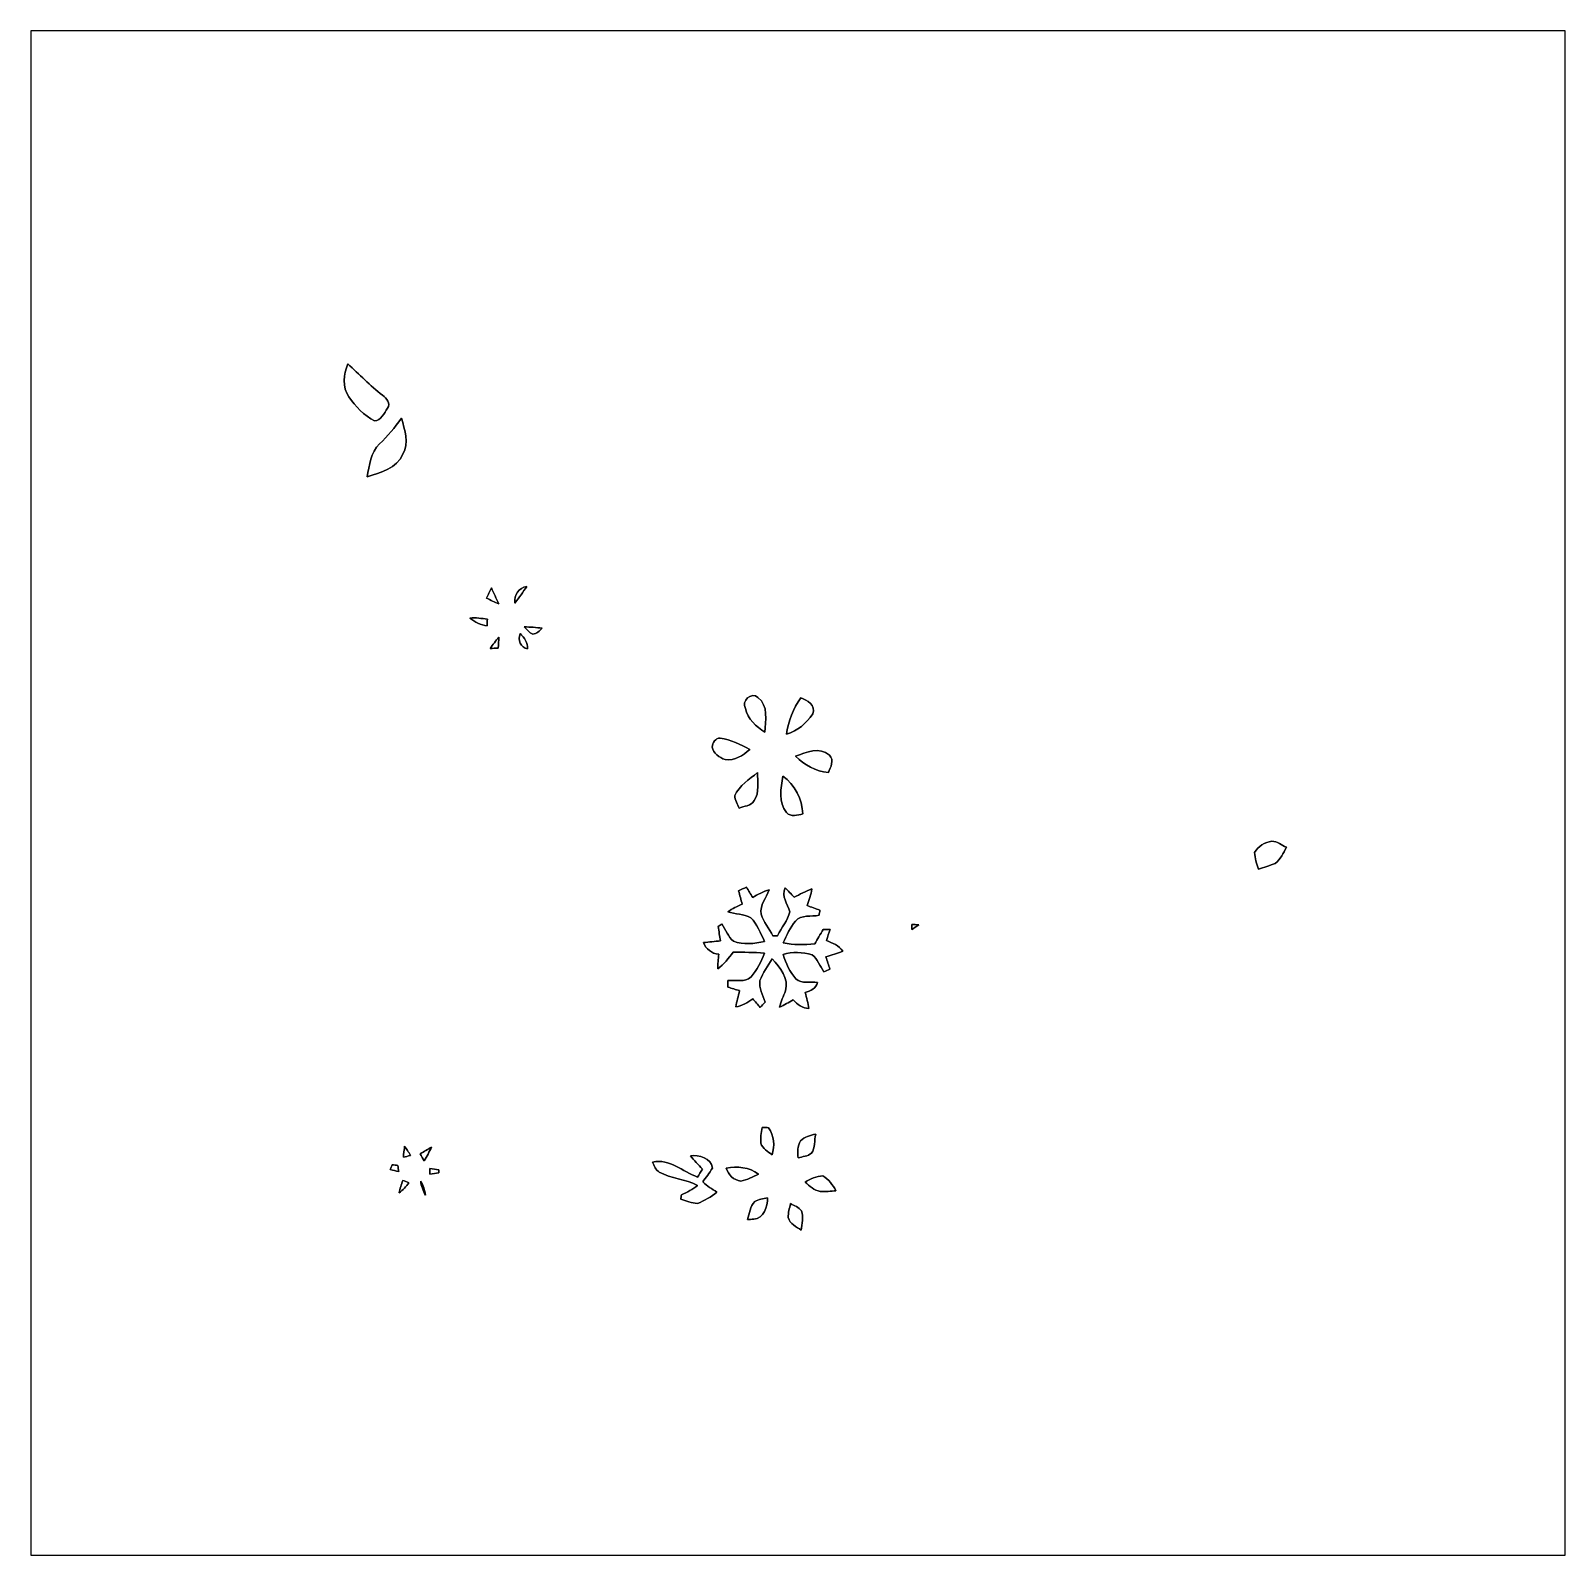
# Model space of a CAD drawing. Header units: centimetres. Extents: x -16.8 to 16.8, y -16.7 to 16.7.
import ezdxf

# ---------------------------------------------------------------- set-up
doc = ezdxf.new("R2010")
doc.units = ezdxf.units.CM
doc.header["$MEASUREMENT"] = 0
doc.layers.add('Layer 1', color=7, linetype='Continuous')

msp = doc.modelspace()

# ---------------------------------------------------------------- linework, layer by layer
at = {"layer": 'Layer 1', "color": 7}
for points, knots in [([(-16.77458, 16.66875), (-16.77458, 16.66875), (16.77458, 16.66875), (16.77458, 16.66875), (16.77458, 16.66875), (16.77458, 16.66875), (16.77458, -16.66875), (16.77458, -16.66875), (16.77458, -16.66875), (16.77458, -16.66875), (-16.77458, -16.66875), (-16.77458, -16.66875), (-16.77458, -16.66875), (-16.77458, -16.66875), (-16.77458, 16.66875), (-16.77458, 16.66875), (-16.77458, 16.66875), (-16.77458, 16.66875), (-16.77458, 16.66875), (-16.77458, 16.66875)], [0, 0, 0, 0, 0.16666667, 0.16666667, 0.16666667, 0.16666667, 0.33333333, 0.33333333, 0.33333333, 0.33333333, 0.5, 0.5, 0.5, 0.5, 0.66666667, 0.66666667, 0.66666667, 0.66666667, 1, 1, 1, 1]), ([(-9.84285, 9.38283), (-9.59132, 9.15176), (-9.35426, 8.90411), (-9.08156, 8.69703), (-9.08156, 8.69703), (-8.99724, 8.63177), (-8.90199, 8.52099), (-8.97396, 8.41199), (-8.97396, 8.41199), (-9.04275, 8.30686), (-9.11825, 8.14564), (-9.25618, 8.13541), (-9.25618, 8.13541), (-9.48937, 8.25288), (-9.67458, 8.45009), (-9.82169, 8.66246), (-9.82169, 8.66246), (-9.96033, 8.87801), (-9.93493, 9.15352), (-9.84285, 9.38283)], [0, 0, 0, 0, 0.16666667, 0.16666667, 0.16666667, 0.16666667, 0.33333333, 0.33333333, 0.33333333, 0.33333333, 0.5, 0.5, 0.5, 0.5, 0.66666667, 0.66666667, 0.66666667, 0.66666667, 1, 1, 1, 1]), ([(-9.15106, 7.63341), (-8.96585, 7.79815), (-8.81803, 7.99571), (-8.67022, 8.19291), (-8.67022, 8.19291), (-8.59402, 7.94456), (-8.50159, 7.65387), (-8.636, 7.40692), (-8.636, 7.40692), (-8.77323, 7.10424), (-9.12354, 6.99558), (-9.42128, 6.91656), (-9.42128, 6.91656), (-9.36484, 7.1628), (-9.34261, 7.4482), (-9.15106, 7.63341)], [0, 0, 0, 0, 0.2, 0.2, 0.2, 0.2, 0.4, 0.4, 0.4, 0.4, 0.6, 0.6, 0.6, 0.6, 1, 1, 1, 1]), ([(-6.70278, 4.48451), (-6.6488, 4.36845), (-6.598, 4.25132), (-6.54368, 4.13526), (-6.54368, 4.13526), (-6.63222, 4.17548), (-6.71936, 4.21781), (-6.80685, 4.25979), (-6.80685, 4.25979), (-6.77369, 4.33529), (-6.73876, 4.41007), (-6.70278, 4.48451)], [0, 0, 0, 0, 0.25, 0.25, 0.25, 0.25, 0.5, 0.5, 0.5, 0.5, 1, 1, 1, 1]), ([(-6.18808, 4.15431), (-6.21594, 4.34022), (-6.10023, 4.48275), (-5.93019, 4.51838), (-5.93019, 4.51838), (-6.01063, 4.39349), (-6.09706, 4.27214), (-6.18808, 4.15431)], [0, 0, 0, 0, 0.33333333, 0.33333333, 0.33333333, 0.33333333, 1, 1, 1, 1]), ([(-7.17197, 3.82341), (-7.04427, 3.83858), (-6.91691, 3.81741), (-6.79062, 3.79801), (-6.79062, 3.79801), (-6.79238, 3.76273), (-6.79626, 3.69182), (-6.79803, 3.65619), (-6.79803, 3.65619), (-6.93596, 3.67665), (-7.06402, 3.73556), (-7.17197, 3.82341)], [0, 0, 0, 0, 0.25, 0.25, 0.25, 0.25, 0.5, 0.5, 0.5, 0.5, 1, 1, 1, 1]), ([(-6.73312, 3.16054), (-6.67068, 3.24556), (-6.60612, 3.32987), (-6.53733, 3.4103), (-6.53733, 3.4103), (-6.54085, 3.32987), (-6.54685, 3.24979), (-6.55285, 3.16936), (-6.55285, 3.16936), (-6.61317, 3.16618), (-6.67314, 3.16336), (-6.73312, 3.16054)], [0, 0, 0, 0, 0.25, 0.25, 0.25, 0.25, 0.5, 0.5, 0.5, 0.5, 1, 1, 1, 1]), ([(-5.9122, 3.15313), (-6.07025, 3.181), (-6.12916, 3.34574), (-6.07378, 3.48439), (-6.07378, 3.48439), (-5.98558, 3.39478), (-5.9055, 3.28612), (-5.9122, 3.15313)], [0, 0, 0, 0, 0.33333333, 0.33333333, 0.33333333, 0.33333333, 1, 1, 1, 1]), ([(-5.98664, 3.63255), (-5.85576, 3.63079), (-5.72206, 3.61985), (-5.59153, 3.60186), (-5.59153, 3.60186), (-5.65432, 3.55247), (-5.71147, 3.4731), (-5.79931, 3.47521), (-5.79931, 3.47521), (-5.87622, 3.50802), (-5.93055, 3.57399), (-5.98664, 3.63255)], [0, 0, 0, 0, 0.25, 0.25, 0.25, 0.25, 0.5, 0.5, 0.5, 0.5, 1, 1, 1, 1]), ([(-1.14512, 1.85103), (-1.25166, 2.00836), (-1.01353, 2.22109), (-0.87559, 2.08809), (-0.87559, 2.08809), (-0.63923, 1.91347), (-0.71508, 1.57833), (-0.72178, 1.3268), (-0.72178, 1.3268), (-0.90805, 1.4545), (-1.10702, 1.61255), (-1.14512, 1.85103)], [0, 0, 0, 0, 0.25, 0.25, 0.25, 0.25, 0.5, 0.5, 0.5, 0.5, 1, 1, 1, 1]), ([(0.05927, 2.0828), (0.20179, 2.03165), (0.39511, 1.91946), (0.32209, 1.72791), (0.32209, 1.72791), (0.18627, 1.52224), (-0.01411, 1.36102), (-0.24941, 1.28341), (-0.24941, 1.28341), (-0.21908, 1.57233), (-0.10054, 1.84326), (0.05927, 2.0828)], [0, 0, 0, 0, 0.25, 0.25, 0.25, 0.25, 0.5, 0.5, 0.5, 0.5, 1, 1, 1, 1]), ([(-1.70004, 1.2005), (-1.46791, 1.17122), (-1.25942, 1.05692), (-1.05269, 0.95426), (-1.05269, 0.95426), (-1.19803, 0.81774), (-1.3843, 0.70062), (-1.5942, 0.73448), (-1.5942, 0.73448), (-1.72297, 0.76976), (-1.85067, 0.8703), (-1.87995, 1.00471), (-1.87995, 1.00471), (-1.86478, 1.09784), (-1.80693, 1.20121), (-1.70004, 1.2005)], [0, 0, 0, 0, 0.2, 0.2, 0.2, 0.2, 0.4, 0.4, 0.4, 0.4, 0.6, 0.6, 0.6, 0.6, 1, 1, 1, 1]), ([(-0.05292, 0.80469), (0.17357, 0.88547), (0.48013, 1.02023), (0.68651, 0.82585), (0.68651, 0.82585), (0.79939, 0.71614), (0.71191, 0.56444), (0.66393, 0.44697), (0.66393, 0.44697), (0.38417, 0.46778), (0.14358, 0.61207), (-0.05292, 0.80469)], [0, 0, 0, 0, 0.25, 0.25, 0.25, 0.25, 0.5, 0.5, 0.5, 0.5, 1, 1, 1, 1]), ([(-0.88477, 0.45014), (-0.88865, 0.24518), (-0.83538, 0.01411), (-0.9592, -0.16757), (-0.9592, -0.16757), (-1.01812, -0.29069), (-1.1871, -0.28258), (-1.28976, -0.33479), (-1.28976, -0.33479), (-1.32539, -0.24412), (-1.37548, -0.15628), (-1.38359, -0.05786), (-1.38359, -0.05786), (-1.28658, 0.16545), (-1.0608, 0.29598), (-0.88477, 0.45014)], [0, 0, 0, 0, 0.2, 0.2, 0.2, 0.2, 0.4, 0.4, 0.4, 0.4, 0.6, 0.6, 0.6, 0.6, 1, 1, 1, 1]), ([(-0.33232, 0.36936), (-0.06773, 0.17851), (0.08714, -0.13335), (0.1083, -0.4572), (0.1083, -0.4572), (-0.00917, -0.47907), (-0.15734, -0.53728), (-0.248, -0.4251), (-0.248, -0.4251), (-0.43815, -0.21237), (-0.37006, 0.10971), (-0.33232, 0.36936)], [0, 0, 0, 0, 0.25, 0.25, 0.25, 0.25, 0.5, 0.5, 0.5, 0.5, 1, 1, 1, 1]), ([(9.98255, -1.30104), (10.05593, -1.16381), (10.20727, -1.07738), (10.35756, -1.05198), (10.35756, -1.05198), (10.47574, -1.05763), (10.57451, -1.13489), (10.67611, -1.18745), (10.67611, -1.18745), (10.61402, -1.3141), (10.547, -1.44921), (10.4334, -1.53846), (10.4334, -1.53846), (10.3124, -1.5875), (10.18893, -1.62666), (10.0651, -1.66582), (10.0651, -1.66582), (10.027, -1.54693), (9.98996, -1.42628), (9.98255, -1.30104)], [0, 0, 0, 0, 0.16666667, 0.16666667, 0.16666667, 0.16666667, 0.33333333, 0.33333333, 0.33333333, 0.33333333, 0.5, 0.5, 0.5, 0.5, 0.66666667, 0.66666667, 0.66666667, 0.66666667, 1, 1, 1, 1]), ([(-1.29787, -2.13713), (-1.24037, -2.11173), (-1.18286, -2.08598), (-1.12536, -2.06058), (-1.12536, -2.06058), (-1.08162, -2.13466), (-1.03717, -2.20909), (-0.99025, -2.28141), (-0.99025, -2.28141), (-0.87595, -2.2165), (-0.75847, -2.15618), (-0.63324, -2.11526), (-0.63324, -2.11526), (-0.68651, -2.29588), (-0.83891, -2.44793), (-0.80716, -2.6483), (-0.80716, -2.6483), (-0.7493, -2.82011), (-0.63818, -2.96686), (-0.54822, -3.12279), (-0.54822, -3.12279), (-0.52246, -3.12208), (-0.47131, -3.12032), (-0.44556, -3.11961), (-0.44556, -3.11961), (-0.36618, -2.94146), (-0.21978, -2.78871), (-0.17992, -2.59503), (-0.17992, -2.59503), (-0.22754, -2.42217), (-0.36971, -2.2606), (-0.28258, -2.07328), (-0.28258, -2.07328), (-0.21449, -2.13854), (-0.14993, -2.20768), (-0.08714, -2.27789), (-0.08714, -2.27789), (0.04128, -2.21403), (0.17039, -2.15194), (0.30268, -2.09691), (0.30268, -2.09691), (0.28293, -2.22179), (0.24483, -2.3428), (0.19861, -2.46027), (0.19861, -2.46027), (0.29175, -2.49555), (0.38523, -2.52801), (0.47978, -2.56293), (0.47978, -2.56293), (0.47308, -2.59856), (0.46708, -2.63454), (0.46108, -2.67088), (0.46108, -2.67088), (0.29492, -2.71533), (0.06703, -2.65007), (-0.05503, -2.80176), (-0.05503, -2.80176), (-0.16898, -2.94428), (-0.25012, -3.11044), (-0.32279, -3.27695), (-0.32279, -3.27695), (-0.0956, -3.31929), (0.13617, -3.32387), (0.36618, -3.30129), (0.36618, -3.30129), (0.42686, -3.19476), (0.48824, -3.08857), (0.54927, -2.98238), (0.54927, -2.98238), (0.59972, -2.98274), (0.65017, -2.98344), (0.70097, -2.9845), (0.70097, -2.9845), (0.67557, -3.06388), (0.64876, -3.14325), (0.62089, -3.22227), (0.62089, -3.22227), (0.75177, -3.2833), (0.89747, -3.33093), (0.97755, -3.46075), (0.97755, -3.46075), (0.85725, -3.50661), (0.73413, -3.54401), (0.61207, -3.58493), (0.61207, -3.58493), (0.64064, -3.67348), (0.67028, -3.76167), (0.69744, -3.85092), (0.69744, -3.85092), (0.65334, -3.86962), (0.6096, -3.88867), (0.56621, -3.90807), (0.56621, -3.90807), (0.48084, -3.7846), (0.4251, -3.63326), (0.31044, -3.53554), (0.31044, -3.53554), (0.10407, -3.47874), (-0.11994, -3.46675), (-0.32703, -3.53131), (-0.32703, -3.53131), (-0.26388, -3.72357), (-0.17851, -3.91301), (-0.04445, -4.06682), (-0.04445, -4.06682), (0.08678, -4.17513), (0.27411, -4.12115), (0.42968, -4.14267), (0.42968, -4.14267), (0.39687, -4.27496), (0.2734, -4.32294), (0.15804, -4.3628), (0.15804, -4.3628), (0.18803, -4.47816), (0.21766, -4.59387), (0.23989, -4.71135), (0.23989, -4.71135), (0.09807, -4.70888), (-0.01552, -4.62668), (-0.10654, -4.52473), (-0.10654, -4.52473), (-0.20496, -4.578), (-0.30163, -4.63444), (-0.40217, -4.68418), (-0.40217, -4.68418), (-0.37888, -4.55718), (-0.31785, -4.44324), (-0.27446, -4.32364), (-0.27446, -4.32364), (-0.19403, -4.05377), (-0.3937, -3.81176), (-0.56727, -3.62973), (-0.56727, -3.62973), (-0.66005, -3.78389), (-0.77258, -3.9303), (-0.83079, -4.10245), (-0.83079, -4.10245), (-0.86536, -4.26932), (-0.76729, -4.42066), (-0.72108, -4.57553), (-0.72108, -4.57553), (-0.75671, -4.61292), (-0.79234, -4.65032), (-0.82762, -4.68771), (-0.82762, -4.68771), (-0.88194, -4.62456), (-0.93557, -4.56106), (-0.98989, -4.49862), (-0.98989, -4.49862), (-1.10067, -4.58258), (-1.22308, -4.65349), (-1.36208, -4.67713), (-1.36208, -4.67713), (-1.33809, -4.55754), (-1.30704, -4.44006), (-1.27917, -4.32153), (-1.27917, -4.32153), (-1.36349, -4.29613), (-1.4478, -4.27108), (-1.53176, -4.24639), (-1.53176, -4.24639), (-1.53247, -4.19806), (-1.53317, -4.15008), (-1.53353, -4.1021), (-1.53353, -4.1021), (-1.3656, -4.07811), (-1.15676, -4.15607), (-1.02694, -4.01955), (-1.02694, -4.01955), (-0.89747, -3.8668), (-0.79551, -3.69182), (-0.73448, -3.50097), (-0.73448, -3.50097), (-0.96097, -3.48368), (-1.18886, -3.48474), (-1.41534, -3.47909), (-1.41534, -3.47909), (-1.51871, -3.60998), (-1.61749, -3.74862), (-1.75578, -3.84598), (-1.75578, -3.84598), (-1.75225, -3.73944), (-1.74272, -3.63291), (-1.73355, -3.52707), (-1.73355, -3.52707), (-1.89018, -3.50979), (-2.01154, -3.41454), (-2.06481, -3.27131), (-2.06481, -3.27131), (-1.94204, -3.25473), (-1.81857, -3.24697), (-1.69545, -3.23462), (-1.69545, -3.23462), (-1.71027, -3.12914), (-1.72932, -3.02225), (-1.74484, -2.91818), (-1.74484, -2.91818), (-1.72473, -2.90407), (-1.68487, -2.87584), (-1.66511, -2.86173), (-1.66511, -2.86173), (-1.57939, -2.98662), (-1.53, -3.14325), (-1.41217, -3.24273), (-1.41217, -3.24273), (-1.19415, -3.31364), (-0.95144, -3.30306), (-0.73096, -3.2452), (-0.73096, -3.2452), (-0.81633, -3.06599), (-0.89253, -2.87091), (-1.03223, -2.72768), (-1.03223, -2.72768), (-1.18533, -2.64548), (-1.37089, -2.65113), (-1.53564, -2.59856), (-1.53564, -2.59856), (-1.43651, -2.53118), (-1.32856, -2.47862), (-1.21885, -2.43029), (-1.21885, -2.43029), (-1.24566, -2.33257), (-1.27353, -2.2352), (-1.29787, -2.13713)], [0, 0, 0, 0, 0.01754386, 0.01754386, 0.01754386, 0.01754386, 0.03508772, 0.03508772, 0.03508772, 0.03508772, 0.05263158, 0.05263158, 0.05263158, 0.05263158, 0.07017544, 0.07017544, 0.07017544, 0.07017544, 0.0877193, 0.0877193, 0.0877193, 0.0877193, 0.10526316, 0.10526316, 0.10526316, 0.10526316, 0.12280702, 0.12280702, 0.12280702, 0.12280702, 0.14035088, 0.14035088, 0.14035088, 0.14035088, 0.15789474, 0.15789474, 0.15789474, 0.15789474, 0.1754386, 0.1754386, 0.1754386, 0.1754386, 0.19298246, 0.19298246, 0.19298246, 0.19298246, 0.21052632, 0.21052632, 0.21052632, 0.21052632, 0.22807018, 0.22807018, 0.22807018, 0.22807018, 0.24561404, 0.24561404, 0.24561404, 0.24561404, 0.26315789, 0.26315789, 0.26315789, 0.26315789, 0.28070175, 0.28070175, 0.28070175, 0.28070175, 0.29824561, 0.29824561, 0.29824561, 0.29824561, 0.31578947, 0.31578947, 0.31578947, 0.31578947, 0.33333333, 0.33333333, 0.33333333, 0.33333333, 0.35087719, 0.35087719, 0.35087719, 0.35087719, 0.36842105, 0.36842105, 0.36842105, 0.36842105, 0.38596491, 0.38596491, 0.38596491, 0.38596491, 0.40350877, 0.40350877, 0.40350877, 0.40350877, 0.42105263, 0.42105263, 0.42105263, 0.42105263, 0.43859649, 0.43859649, 0.43859649, 0.43859649, 0.45614035, 0.45614035, 0.45614035, 0.45614035, 0.47368421, 0.47368421, 0.47368421, 0.47368421, 0.49122807, 0.49122807, 0.49122807, 0.49122807, 0.50877193, 0.50877193, 0.50877193, 0.50877193, 0.52631579, 0.52631579, 0.52631579, 0.52631579, 0.54385965, 0.54385965, 0.54385965, 0.54385965, 0.56140351, 0.56140351, 0.56140351, 0.56140351, 0.57894737, 0.57894737, 0.57894737, 0.57894737, 0.59649123, 0.59649123, 0.59649123, 0.59649123, 0.61403509, 0.61403509, 0.61403509, 0.61403509, 0.63157895, 0.63157895, 0.63157895, 0.63157895, 0.64912281, 0.64912281, 0.64912281, 0.64912281, 0.66666667, 0.66666667, 0.66666667, 0.66666667, 0.68421053, 0.68421053, 0.68421053, 0.68421053, 0.70175439, 0.70175439, 0.70175439, 0.70175439, 0.71929825, 0.71929825, 0.71929825, 0.71929825, 0.73684211, 0.73684211, 0.73684211, 0.73684211, 0.75438596, 0.75438596, 0.75438596, 0.75438596, 0.77192982, 0.77192982, 0.77192982, 0.77192982, 0.78947368, 0.78947368, 0.78947368, 0.78947368, 0.80701754, 0.80701754, 0.80701754, 0.80701754, 0.8245614, 0.8245614, 0.8245614, 0.8245614, 0.84210526, 0.84210526, 0.84210526, 0.84210526, 0.85964912, 0.85964912, 0.85964912, 0.85964912, 0.87719298, 0.87719298, 0.87719298, 0.87719298, 0.89473684, 0.89473684, 0.89473684, 0.89473684, 0.9122807, 0.9122807, 0.9122807, 0.9122807, 0.92982456, 0.92982456, 0.92982456, 0.92982456, 0.94736842, 0.94736842, 0.94736842, 0.94736842, 0.96491228, 0.96491228, 0.96491228, 0.96491228, 1, 1, 1, 1]), ([(2.48603, -2.87267), (2.53647, -2.87655), (2.58727, -2.88043), (2.63807, -2.88466), (2.63807, -2.88466), (2.58904, -2.91888), (2.54, -2.9531), (2.49096, -2.98768), (2.49096, -2.98768), (2.48991, -2.95875), (2.48744, -2.9016), (2.48603, -2.87267)], [0, 0, 0, 0, 0.25, 0.25, 0.25, 0.25, 0.5, 0.5, 0.5, 0.5, 1, 1, 1, 1]), ([(-0.78387, -7.31626), (-0.74824, -7.31661), (-0.67698, -7.31767), (-0.64135, -7.31838), (-0.64135, -7.31838), (-0.53199, -7.49512), (-0.49812, -7.71525), (-0.56797, -7.91316), (-0.56797, -7.91316), (-0.65899, -7.84013), (-0.77399, -7.77593), (-0.81315, -7.65916), (-0.81315, -7.65916), (-0.81986, -7.54239), (-0.80574, -7.4295), (-0.78387, -7.31626)], [0, 0, 0, 0, 0.2, 0.2, 0.2, 0.2, 0.4, 0.4, 0.4, 0.4, 0.6, 0.6, 0.6, 0.6, 1, 1, 1, 1]), ([(0.05821, -7.60765), (0.14358, -7.51381), (0.26741, -7.48347), (0.38664, -7.46231), (0.38664, -7.46231), (0.35525, -7.59248), (0.38453, -7.76252), (0.29175, -7.87647), (0.29175, -7.87647), (0.21378, -7.94808), (0.09701, -7.94632), (0.00141, -7.97983), (0.00141, -7.97983), (-0.00459, -7.85389), (-0.01693, -7.71772), (0.05821, -7.60765)], [0, 0, 0, 0, 0.2, 0.2, 0.2, 0.2, 0.4, 0.4, 0.4, 0.4, 0.6, 0.6, 0.6, 0.6, 1, 1, 1, 1]), ([(-8.59931, -7.72054), (-8.55451, -7.78616), (-8.51323, -7.85389), (-8.47408, -7.92304), (-8.47408, -7.92304), (-8.52523, -7.9375), (-8.57673, -7.95196), (-8.62789, -7.96643), (-8.62789, -7.96643), (-8.62083, -7.90504), (-8.60637, -7.78228), (-8.59931, -7.72054)], [0, 0, 0, 0, 0.25, 0.25, 0.25, 0.25, 0.5, 0.5, 0.5, 0.5, 1, 1, 1, 1]), ([(-8.25747, -7.89058), (-8.17527, -7.83978), (-8.09202, -7.79074), (-8.00876, -7.74241), (-8.00876, -7.74241), (-8.0585, -7.84542), (-8.11495, -7.94491), (-8.17457, -8.04298), (-8.17457, -8.04298), (-8.20279, -7.99218), (-8.23066, -7.94103), (-8.25747, -7.89058)], [0, 0, 0, 0, 0.25, 0.25, 0.25, 0.25, 0.5, 0.5, 0.5, 0.5, 1, 1, 1, 1]), ([(-2.35162, -7.93186), (-2.16429, -7.91633), (-1.89406, -7.97807), (-1.87254, -8.20385), (-1.87254, -8.20385), (-1.93604, -8.30862), (-2.01154, -8.40599), (-2.08315, -8.50547), (-2.08315, -8.50547), (-1.9872, -8.59014), (-1.87995, -8.65999), (-1.77094, -8.72666), (-1.77094, -8.72666), (-1.90183, -8.82826), (-2.04541, -8.91505), (-2.19957, -8.97643), (-2.19957, -8.97643), (-2.32481, -8.96514), (-2.44334, -8.91822), (-2.56364, -8.88436), (-2.56364, -8.88436), (-2.5594, -8.85931), (-2.55164, -8.80957), (-2.54741, -8.78487), (-2.54741, -8.78487), (-2.42147, -8.73266), (-2.30117, -8.66704), (-2.19675, -8.57885), (-2.19675, -8.57885), (-2.46274, -8.44691), (-2.77248, -8.43456), (-3.03248, -8.28957), (-3.03248, -8.28957), (-3.11291, -8.24371), (-3.14325, -8.15093), (-3.17994, -8.07226), (-3.17994, -8.07226), (-2.80635, -7.98795), (-2.5206, -8.27934), (-2.19604, -8.39823), (-2.19604, -8.39823), (-2.16147, -8.34108), (-2.12619, -8.28463), (-2.09091, -8.22819), (-2.09091, -8.22819), (-2.17805, -8.12941), (-2.27048, -8.03557), (-2.35162, -7.93186)], [0, 0, 0, 0, 0.07692308, 0.07692308, 0.07692308, 0.07692308, 0.15384615, 0.15384615, 0.15384615, 0.15384615, 0.23076923, 0.23076923, 0.23076923, 0.23076923, 0.30769231, 0.30769231, 0.30769231, 0.30769231, 0.38461538, 0.38461538, 0.38461538, 0.38461538, 0.46153846, 0.46153846, 0.46153846, 0.46153846, 0.53846154, 0.53846154, 0.53846154, 0.53846154, 0.61538462, 0.61538462, 0.61538462, 0.61538462, 0.69230769, 0.69230769, 0.69230769, 0.69230769, 0.76923077, 0.76923077, 0.76923077, 0.76923077, 0.84615385, 0.84615385, 0.84615385, 0.84615385, 1, 1, 1, 1]), ([(-8.8713, -8.12729), (-8.82968, -8.13329), (-8.78805, -8.13964), (-8.74642, -8.14634), (-8.74642, -8.14634), (-8.74078, -8.19009), (-8.73513, -8.23419), (-8.72949, -8.27864), (-8.72949, -8.27864), (-8.79087, -8.26347), (-8.85155, -8.2483), (-8.91258, -8.23313), (-8.91258, -8.23313), (-8.89882, -8.19785), (-8.88506, -8.16257), (-8.8713, -8.12729)], [0, 0, 0, 0, 0.2, 0.2, 0.2, 0.2, 0.4, 0.4, 0.4, 0.4, 0.6, 0.6, 0.6, 0.6, 1, 1, 1, 1]), ([(-8.04651, -8.21055), (-7.9816, -8.21937), (-7.91669, -8.22889), (-7.85142, -8.23842), (-7.85142, -8.23842), (-7.85142, -8.25571), (-7.85142, -8.28957), (-7.85142, -8.30686), (-7.85142, -8.30686), (-7.91669, -8.31568), (-7.9816, -8.32556), (-8.04651, -8.33473), (-8.04651, -8.33473), (-8.04686, -8.2931), (-8.04686, -8.25147), (-8.04651, -8.21055)], [0, 0, 0, 0, 0.2, 0.2, 0.2, 0.2, 0.4, 0.4, 0.4, 0.4, 0.6, 0.6, 0.6, 0.6, 1, 1, 1, 1]), ([(-1.57198, -8.20385), (-1.32256, -8.14881), (-1.07386, -8.18621), (-0.86043, -8.33155), (-0.86043, -8.33155), (-0.98496, -8.39576), (-1.11372, -8.46173), (-1.25201, -8.48536), (-1.25201, -8.48536), (-1.41041, -8.47161), (-1.51624, -8.34037), (-1.57198, -8.20385)], [0, 0, 0, 0, 0.25, 0.25, 0.25, 0.25, 0.5, 0.5, 0.5, 0.5, 1, 1, 1, 1]), ([(0.15311, -8.50971), (0.27164, -8.43668), (0.4004, -8.37318), (0.54434, -8.37248), (0.54434, -8.37248), (0.66957, -8.44973), (0.76306, -8.56862), (0.83009, -8.69809), (0.83009, -8.69809), (0.71614, -8.70514), (0.60078, -8.72349), (0.48754, -8.71361), (0.48754, -8.71361), (0.35313, -8.6928), (0.25188, -8.59402), (0.15311, -8.50971)], [0, 0, 0, 0, 0.2, 0.2, 0.2, 0.2, 0.4, 0.4, 0.4, 0.4, 0.6, 0.6, 0.6, 0.6, 1, 1, 1, 1]), ([(-8.642, -8.47161), (-8.60813, -8.48431), (-8.5404, -8.51006), (-8.50653, -8.52311), (-8.50653, -8.52311), (-8.56862, -8.6046), (-8.63812, -8.68116), (-8.71926, -8.74466), (-8.71926, -8.74466), (-8.69985, -8.65152), (-8.67269, -8.56086), (-8.642, -8.47161)], [0, 0, 0, 0, 0.25, 0.25, 0.25, 0.25, 0.5, 0.5, 0.5, 0.5, 1, 1, 1, 1]), ([(-8.24865, -8.48501), (-8.19256, -8.58026), (-8.15869, -8.68116), (-8.14599, -8.79334), (-8.14599, -8.79334), (-8.19785, -8.69879), (-8.23595, -8.59155), (-8.24865, -8.48501)], [0, 0, 0, 0, 0.33333333, 0.33333333, 0.33333333, 0.33333333, 1, 1, 1, 1]), ([(-0.94439, -8.93586), (-0.86219, -8.88083), (-0.75883, -8.87659), (-0.66393, -8.85119), (-0.66393, -8.85119), (-0.66746, -9.03923), (-0.74366, -9.31474), (-0.96802, -9.31757), (-0.96802, -9.31757), (-1.01318, -9.32145), (-1.05869, -9.32462), (-1.10349, -9.32709), (-1.10349, -9.32709), (-1.05904, -9.19903), (-1.05481, -9.03287), (-0.94439, -8.93586)], [0, 0, 0, 0, 0.2, 0.2, 0.2, 0.2, 0.4, 0.4, 0.4, 0.4, 0.6, 0.6, 0.6, 0.6, 1, 1, 1, 1]), ([(-0.16298, -8.9789), (-0.08079, -9.02335), (0.01341, -9.05792), (0.07444, -9.13306), (0.07444, -9.13306), (0.12453, -9.27065), (0.08608, -9.42022), (0.07056, -9.56204), (0.07056, -9.56204), (-0.03422, -9.48443), (-0.17709, -9.42234), (-0.21167, -9.28441), (-0.21167, -9.28441), (-0.22119, -9.18034), (-0.1845, -9.07909), (-0.16298, -8.9789)], [0, 0, 0, 0, 0.2, 0.2, 0.2, 0.2, 0.4, 0.4, 0.4, 0.4, 0.6, 0.6, 0.6, 0.6, 1, 1, 1, 1])]:
    msp.add_open_spline(points, degree=3, knots=knots, dxfattribs=at)
at = {"layer": 'Layer 1', "color": 251}
for points, knots in [([(-9.84285, 9.38283), (-9.93493, 9.15352), (-9.96033, 8.87801), (-9.82169, 8.66246), (-9.82169, 8.66246), (-9.67458, 8.45009), (-9.48937, 8.25288), (-9.25618, 8.13541), (-9.25618, 8.13541), (-9.11825, 8.14564), (-9.04275, 8.30686), (-8.97396, 8.41199), (-8.97396, 8.41199), (-8.90199, 8.52099), (-8.99724, 8.63177), (-9.08156, 8.69703), (-9.08156, 8.69703), (-9.35426, 8.90411), (-9.59132, 9.15176), (-9.84285, 9.38283), (-9.84285, 9.38283), (-9.84285, 9.38283), (-9.84285, 9.38283), (-9.84285, 9.38283)], [0, 0, 0, 0, 0.14285714, 0.14285714, 0.14285714, 0.14285714, 0.28571429, 0.28571429, 0.28571429, 0.28571429, 0.42857143, 0.42857143, 0.42857143, 0.42857143, 0.57142857, 0.57142857, 0.57142857, 0.57142857, 0.71428571, 0.71428571, 0.71428571, 0.71428571, 1, 1, 1, 1]), ([(-9.15106, 7.63341), (-9.34261, 7.4482), (-9.36484, 7.1628), (-9.42128, 6.91656), (-9.42128, 6.91656), (-9.12354, 6.99558), (-8.77323, 7.10424), (-8.636, 7.40692), (-8.636, 7.40692), (-8.50159, 7.65387), (-8.59402, 7.94456), (-8.67022, 8.19291), (-8.67022, 8.19291), (-8.81803, 7.99571), (-8.96585, 7.79815), (-9.15106, 7.63341), (-9.15106, 7.63341), (-9.15106, 7.63341), (-9.15106, 7.63341), (-9.15106, 7.63341)], [0, 0, 0, 0, 0.16666667, 0.16666667, 0.16666667, 0.16666667, 0.33333333, 0.33333333, 0.33333333, 0.33333333, 0.5, 0.5, 0.5, 0.5, 0.66666667, 0.66666667, 0.66666667, 0.66666667, 1, 1, 1, 1]), ([(-6.70278, 4.48451), (-6.73876, 4.41007), (-6.77369, 4.33529), (-6.80685, 4.25979), (-6.80685, 4.25979), (-6.71936, 4.21781), (-6.63222, 4.17548), (-6.54368, 4.13526), (-6.54368, 4.13526), (-6.598, 4.25132), (-6.6488, 4.36845), (-6.70278, 4.48451), (-6.70278, 4.48451), (-6.70278, 4.48451), (-6.70278, 4.48451), (-6.70278, 4.48451)], [0, 0, 0, 0, 0.2, 0.2, 0.2, 0.2, 0.4, 0.4, 0.4, 0.4, 0.6, 0.6, 0.6, 0.6, 1, 1, 1, 1]), ([(-6.18808, 4.15431), (-6.09706, 4.27214), (-6.01063, 4.39349), (-5.93019, 4.51838), (-5.93019, 4.51838), (-6.10023, 4.48275), (-6.21594, 4.34022), (-6.18808, 4.15431), (-6.18808, 4.15431), (-6.18808, 4.15431), (-6.18808, 4.15431), (-6.18808, 4.15431)], [0, 0, 0, 0, 0.25, 0.25, 0.25, 0.25, 0.5, 0.5, 0.5, 0.5, 1, 1, 1, 1]), ([(-7.17197, 3.82341), (-7.06402, 3.73556), (-6.93596, 3.67665), (-6.79803, 3.65619), (-6.79803, 3.65619), (-6.79626, 3.69182), (-6.79238, 3.76273), (-6.79062, 3.79801), (-6.79062, 3.79801), (-6.91691, 3.81741), (-7.04427, 3.83858), (-7.17197, 3.82341), (-7.17197, 3.82341), (-7.17197, 3.82341), (-7.17197, 3.82341), (-7.17197, 3.82341)], [0, 0, 0, 0, 0.2, 0.2, 0.2, 0.2, 0.4, 0.4, 0.4, 0.4, 0.6, 0.6, 0.6, 0.6, 1, 1, 1, 1]), ([(-6.73312, 3.16054), (-6.67314, 3.16336), (-6.61317, 3.16618), (-6.55285, 3.16936), (-6.55285, 3.16936), (-6.54685, 3.24979), (-6.54085, 3.32987), (-6.53733, 3.4103), (-6.53733, 3.4103), (-6.60612, 3.32987), (-6.67068, 3.24556), (-6.73312, 3.16054), (-6.73312, 3.16054), (-6.73312, 3.16054), (-6.73312, 3.16054), (-6.73312, 3.16054)], [0, 0, 0, 0, 0.2, 0.2, 0.2, 0.2, 0.4, 0.4, 0.4, 0.4, 0.6, 0.6, 0.6, 0.6, 1, 1, 1, 1]), ([(-5.9122, 3.15313), (-5.9055, 3.28612), (-5.98558, 3.39478), (-6.07378, 3.48439), (-6.07378, 3.48439), (-6.12916, 3.34574), (-6.07025, 3.181), (-5.9122, 3.15313), (-5.9122, 3.15313), (-5.9122, 3.15313), (-5.9122, 3.15313), (-5.9122, 3.15313)], [0, 0, 0, 0, 0.25, 0.25, 0.25, 0.25, 0.5, 0.5, 0.5, 0.5, 1, 1, 1, 1]), ([(-5.98664, 3.63255), (-5.93055, 3.57399), (-5.87622, 3.50802), (-5.79931, 3.47521), (-5.79931, 3.47521), (-5.71147, 3.4731), (-5.65432, 3.55247), (-5.59153, 3.60186), (-5.59153, 3.60186), (-5.72206, 3.61985), (-5.85576, 3.63079), (-5.98664, 3.63255), (-5.98664, 3.63255), (-5.98664, 3.63255), (-5.98664, 3.63255), (-5.98664, 3.63255)], [0, 0, 0, 0, 0.2, 0.2, 0.2, 0.2, 0.4, 0.4, 0.4, 0.4, 0.6, 0.6, 0.6, 0.6, 1, 1, 1, 1]), ([(-1.14512, 1.85103), (-1.10702, 1.61255), (-0.90805, 1.4545), (-0.72178, 1.3268), (-0.72178, 1.3268), (-0.71508, 1.57833), (-0.63923, 1.91347), (-0.87559, 2.08809), (-0.87559, 2.08809), (-1.01353, 2.22109), (-1.25166, 2.00836), (-1.14512, 1.85103), (-1.14512, 1.85103), (-1.14512, 1.85103), (-1.14512, 1.85103), (-1.14512, 1.85103)], [0, 0, 0, 0, 0.2, 0.2, 0.2, 0.2, 0.4, 0.4, 0.4, 0.4, 0.6, 0.6, 0.6, 0.6, 1, 1, 1, 1]), ([(0.05927, 2.0828), (-0.10054, 1.84326), (-0.21908, 1.57233), (-0.24941, 1.28341), (-0.24941, 1.28341), (-0.01411, 1.36102), (0.18627, 1.52224), (0.32209, 1.72791), (0.32209, 1.72791), (0.39511, 1.91946), (0.20179, 2.03165), (0.05927, 2.0828), (0.05927, 2.0828), (0.05927, 2.0828), (0.05927, 2.0828), (0.05927, 2.0828)], [0, 0, 0, 0, 0.2, 0.2, 0.2, 0.2, 0.4, 0.4, 0.4, 0.4, 0.6, 0.6, 0.6, 0.6, 1, 1, 1, 1]), ([(-1.70004, 1.2005), (-1.80693, 1.20121), (-1.86478, 1.09784), (-1.87995, 1.00471), (-1.87995, 1.00471), (-1.85067, 0.8703), (-1.72297, 0.76976), (-1.5942, 0.73448), (-1.5942, 0.73448), (-1.3843, 0.70062), (-1.19803, 0.81774), (-1.05269, 0.95426), (-1.05269, 0.95426), (-1.25942, 1.05692), (-1.46791, 1.17122), (-1.70004, 1.2005), (-1.70004, 1.2005), (-1.70004, 1.2005), (-1.70004, 1.2005), (-1.70004, 1.2005)], [0, 0, 0, 0, 0.16666667, 0.16666667, 0.16666667, 0.16666667, 0.33333333, 0.33333333, 0.33333333, 0.33333333, 0.5, 0.5, 0.5, 0.5, 0.66666667, 0.66666667, 0.66666667, 0.66666667, 1, 1, 1, 1]), ([(-0.05292, 0.80469), (0.14358, 0.61207), (0.38417, 0.46778), (0.66393, 0.44697), (0.66393, 0.44697), (0.71191, 0.56444), (0.79939, 0.71614), (0.68651, 0.82585), (0.68651, 0.82585), (0.48013, 1.02023), (0.17357, 0.88547), (-0.05292, 0.80469), (-0.05292, 0.80469), (-0.05292, 0.80469), (-0.05292, 0.80469), (-0.05292, 0.80469)], [0, 0, 0, 0, 0.2, 0.2, 0.2, 0.2, 0.4, 0.4, 0.4, 0.4, 0.6, 0.6, 0.6, 0.6, 1, 1, 1, 1]), ([(-0.88477, 0.45014), (-1.0608, 0.29598), (-1.28658, 0.16545), (-1.38359, -0.05786), (-1.38359, -0.05786), (-1.37548, -0.15628), (-1.32539, -0.24412), (-1.28976, -0.33479), (-1.28976, -0.33479), (-1.1871, -0.28258), (-1.01812, -0.29069), (-0.9592, -0.16757), (-0.9592, -0.16757), (-0.83538, 0.01411), (-0.88865, 0.24518), (-0.88477, 0.45014), (-0.88477, 0.45014), (-0.88477, 0.45014), (-0.88477, 0.45014), (-0.88477, 0.45014)], [0, 0, 0, 0, 0.16666667, 0.16666667, 0.16666667, 0.16666667, 0.33333333, 0.33333333, 0.33333333, 0.33333333, 0.5, 0.5, 0.5, 0.5, 0.66666667, 0.66666667, 0.66666667, 0.66666667, 1, 1, 1, 1]), ([(-0.33232, 0.36936), (-0.37006, 0.10971), (-0.43815, -0.21237), (-0.248, -0.4251), (-0.248, -0.4251), (-0.15734, -0.53728), (-0.00917, -0.47907), (0.1083, -0.4572), (0.1083, -0.4572), (0.08714, -0.13335), (-0.06773, 0.17851), (-0.33232, 0.36936), (-0.33232, 0.36936), (-0.33232, 0.36936), (-0.33232, 0.36936), (-0.33232, 0.36936)], [0, 0, 0, 0, 0.2, 0.2, 0.2, 0.2, 0.4, 0.4, 0.4, 0.4, 0.6, 0.6, 0.6, 0.6, 1, 1, 1, 1]), ([(9.98255, -1.30104), (9.98996, -1.42628), (10.027, -1.54693), (10.0651, -1.66582), (10.0651, -1.66582), (10.18893, -1.62666), (10.3124, -1.5875), (10.4334, -1.53846), (10.4334, -1.53846), (10.547, -1.44921), (10.61402, -1.3141), (10.67611, -1.18745), (10.67611, -1.18745), (10.57451, -1.13489), (10.47574, -1.05763), (10.35756, -1.05198), (10.35756, -1.05198), (10.20727, -1.07738), (10.05593, -1.16381), (9.98255, -1.30104), (9.98255, -1.30104), (9.98255, -1.30104), (9.98255, -1.30104), (9.98255, -1.30104)], [0, 0, 0, 0, 0.14285714, 0.14285714, 0.14285714, 0.14285714, 0.28571429, 0.28571429, 0.28571429, 0.28571429, 0.42857143, 0.42857143, 0.42857143, 0.42857143, 0.57142857, 0.57142857, 0.57142857, 0.57142857, 0.71428571, 0.71428571, 0.71428571, 0.71428571, 1, 1, 1, 1]), ([(-1.29787, -2.13713), (-1.27353, -2.2352), (-1.24566, -2.33257), (-1.21885, -2.43029), (-1.21885, -2.43029), (-1.32856, -2.47862), (-1.43651, -2.53118), (-1.53564, -2.59856), (-1.53564, -2.59856), (-1.37089, -2.65113), (-1.18533, -2.64548), (-1.03223, -2.72768), (-1.03223, -2.72768), (-0.89253, -2.87091), (-0.81633, -3.06599), (-0.73096, -3.2452), (-0.73096, -3.2452), (-0.95144, -3.30306), (-1.19415, -3.31364), (-1.41217, -3.24273), (-1.41217, -3.24273), (-1.53, -3.14325), (-1.57939, -2.98662), (-1.66511, -2.86173), (-1.66511, -2.86173), (-1.68487, -2.87584), (-1.72473, -2.90407), (-1.74484, -2.91818), (-1.74484, -2.91818), (-1.72932, -3.02225), (-1.71027, -3.12914), (-1.69545, -3.23462), (-1.69545, -3.23462), (-1.81857, -3.24697), (-1.94204, -3.25473), (-2.06481, -3.27131), (-2.06481, -3.27131), (-2.01154, -3.41454), (-1.89018, -3.50979), (-1.73355, -3.52707), (-1.73355, -3.52707), (-1.74272, -3.63291), (-1.75225, -3.73944), (-1.75578, -3.84598), (-1.75578, -3.84598), (-1.61749, -3.74862), (-1.51871, -3.60998), (-1.41534, -3.47909), (-1.41534, -3.47909), (-1.18886, -3.48474), (-0.96097, -3.48368), (-0.73448, -3.50097), (-0.73448, -3.50097), (-0.79551, -3.69182), (-0.89747, -3.8668), (-1.02694, -4.01955), (-1.02694, -4.01955), (-1.15676, -4.15607), (-1.3656, -4.07811), (-1.53353, -4.1021), (-1.53353, -4.1021), (-1.53317, -4.15008), (-1.53247, -4.19806), (-1.53176, -4.24639), (-1.53176, -4.24639), (-1.4478, -4.27108), (-1.36349, -4.29613), (-1.27917, -4.32153), (-1.27917, -4.32153), (-1.30704, -4.44006), (-1.33809, -4.55754), (-1.36208, -4.67713), (-1.36208, -4.67713), (-1.22308, -4.65349), (-1.10067, -4.58258), (-0.98989, -4.49862), (-0.98989, -4.49862), (-0.93557, -4.56106), (-0.88194, -4.62456), (-0.82762, -4.68771), (-0.82762, -4.68771), (-0.79234, -4.65032), (-0.75671, -4.61292), (-0.72108, -4.57553), (-0.72108, -4.57553), (-0.76729, -4.42066), (-0.86536, -4.26932), (-0.83079, -4.10245), (-0.83079, -4.10245), (-0.77258, -3.9303), (-0.66005, -3.78389), (-0.56727, -3.62973), (-0.56727, -3.62973), (-0.3937, -3.81176), (-0.19403, -4.05377), (-0.27446, -4.32364), (-0.27446, -4.32364), (-0.31785, -4.44324), (-0.37888, -4.55718), (-0.40217, -4.68418), (-0.40217, -4.68418), (-0.30163, -4.63444), (-0.20496, -4.578), (-0.10654, -4.52473), (-0.10654, -4.52473), (-0.01552, -4.62668), (0.09807, -4.70888), (0.23989, -4.71135), (0.23989, -4.71135), (0.21766, -4.59387), (0.18803, -4.47816), (0.15804, -4.3628), (0.15804, -4.3628), (0.2734, -4.32294), (0.39687, -4.27496), (0.42968, -4.14267), (0.42968, -4.14267), (0.27411, -4.12115), (0.08678, -4.17513), (-0.04445, -4.06682), (-0.04445, -4.06682), (-0.17851, -3.91301), (-0.26388, -3.72357), (-0.32703, -3.53131), (-0.32703, -3.53131), (-0.11994, -3.46675), (0.10407, -3.47874), (0.31044, -3.53554), (0.31044, -3.53554), (0.4251, -3.63326), (0.48084, -3.7846), (0.56621, -3.90807), (0.56621, -3.90807), (0.6096, -3.88867), (0.65334, -3.86962), (0.69744, -3.85092), (0.69744, -3.85092), (0.67028, -3.76167), (0.64064, -3.67348), (0.61207, -3.58493), (0.61207, -3.58493), (0.73413, -3.54401), (0.85725, -3.50661), (0.97755, -3.46075), (0.97755, -3.46075), (0.89747, -3.33093), (0.75177, -3.2833), (0.62089, -3.22227), (0.62089, -3.22227), (0.64876, -3.14325), (0.67557, -3.06388), (0.70097, -2.9845), (0.70097, -2.9845), (0.65017, -2.98344), (0.59972, -2.98274), (0.54927, -2.98238), (0.54927, -2.98238), (0.48824, -3.08857), (0.42686, -3.19476), (0.36618, -3.30129), (0.36618, -3.30129), (0.13617, -3.32387), (-0.0956, -3.31929), (-0.32279, -3.27695), (-0.32279, -3.27695), (-0.25012, -3.11044), (-0.16898, -2.94428), (-0.05503, -2.80176), (-0.05503, -2.80176), (0.06703, -2.65007), (0.29492, -2.71533), (0.46108, -2.67088), (0.46108, -2.67088), (0.46708, -2.63454), (0.47308, -2.59856), (0.47978, -2.56293), (0.47978, -2.56293), (0.38523, -2.52801), (0.29175, -2.49555), (0.19861, -2.46027), (0.19861, -2.46027), (0.24483, -2.3428), (0.28293, -2.22179), (0.30268, -2.09691), (0.30268, -2.09691), (0.17039, -2.15194), (0.04128, -2.21403), (-0.08714, -2.27789), (-0.08714, -2.27789), (-0.14993, -2.20768), (-0.21449, -2.13854), (-0.28258, -2.07328), (-0.28258, -2.07328), (-0.36971, -2.2606), (-0.22754, -2.42217), (-0.17992, -2.59503), (-0.17992, -2.59503), (-0.21978, -2.78871), (-0.36618, -2.94146), (-0.44556, -3.11961), (-0.44556, -3.11961), (-0.47131, -3.12032), (-0.52246, -3.12208), (-0.54822, -3.12279), (-0.54822, -3.12279), (-0.63818, -2.96686), (-0.7493, -2.82011), (-0.80716, -2.6483), (-0.80716, -2.6483), (-0.83891, -2.44793), (-0.68651, -2.29588), (-0.63324, -2.11526), (-0.63324, -2.11526), (-0.75847, -2.15618), (-0.87595, -2.2165), (-0.99025, -2.28141), (-0.99025, -2.28141), (-1.03717, -2.20909), (-1.08162, -2.13466), (-1.12536, -2.06058), (-1.12536, -2.06058), (-1.18286, -2.08598), (-1.24037, -2.11173), (-1.29787, -2.13713), (-1.29787, -2.13713), (-1.29787, -2.13713), (-1.29787, -2.13713), (-1.29787, -2.13713)], [0, 0, 0, 0, 0.01724138, 0.01724138, 0.01724138, 0.01724138, 0.03448276, 0.03448276, 0.03448276, 0.03448276, 0.05172414, 0.05172414, 0.05172414, 0.05172414, 0.06896552, 0.06896552, 0.06896552, 0.06896552, 0.0862069, 0.0862069, 0.0862069, 0.0862069, 0.10344828, 0.10344828, 0.10344828, 0.10344828, 0.12068966, 0.12068966, 0.12068966, 0.12068966, 0.13793103, 0.13793103, 0.13793103, 0.13793103, 0.15517241, 0.15517241, 0.15517241, 0.15517241, 0.17241379, 0.17241379, 0.17241379, 0.17241379, 0.18965517, 0.18965517, 0.18965517, 0.18965517, 0.20689655, 0.20689655, 0.20689655, 0.20689655, 0.22413793, 0.22413793, 0.22413793, 0.22413793, 0.24137931, 0.24137931, 0.24137931, 0.24137931, 0.25862069, 0.25862069, 0.25862069, 0.25862069, 0.27586207, 0.27586207, 0.27586207, 0.27586207, 0.29310345, 0.29310345, 0.29310345, 0.29310345, 0.31034483, 0.31034483, 0.31034483, 0.31034483, 0.32758621, 0.32758621, 0.32758621, 0.32758621, 0.34482759, 0.34482759, 0.34482759, 0.34482759, 0.36206897, 0.36206897, 0.36206897, 0.36206897, 0.37931034, 0.37931034, 0.37931034, 0.37931034, 0.39655172, 0.39655172, 0.39655172, 0.39655172, 0.4137931, 0.4137931, 0.4137931, 0.4137931, 0.43103448, 0.43103448, 0.43103448, 0.43103448, 0.44827586, 0.44827586, 0.44827586, 0.44827586, 0.46551724, 0.46551724, 0.46551724, 0.46551724, 0.48275862, 0.48275862, 0.48275862, 0.48275862, 0.5, 0.5, 0.5, 0.5, 0.51724138, 0.51724138, 0.51724138, 0.51724138, 0.53448276, 0.53448276, 0.53448276, 0.53448276, 0.55172414, 0.55172414, 0.55172414, 0.55172414, 0.56896552, 0.56896552, 0.56896552, 0.56896552, 0.5862069, 0.5862069, 0.5862069, 0.5862069, 0.60344828, 0.60344828, 0.60344828, 0.60344828, 0.62068966, 0.62068966, 0.62068966, 0.62068966, 0.63793103, 0.63793103, 0.63793103, 0.63793103, 0.65517241, 0.65517241, 0.65517241, 0.65517241, 0.67241379, 0.67241379, 0.67241379, 0.67241379, 0.68965517, 0.68965517, 0.68965517, 0.68965517, 0.70689655, 0.70689655, 0.70689655, 0.70689655, 0.72413793, 0.72413793, 0.72413793, 0.72413793, 0.74137931, 0.74137931, 0.74137931, 0.74137931, 0.75862069, 0.75862069, 0.75862069, 0.75862069, 0.77586207, 0.77586207, 0.77586207, 0.77586207, 0.79310345, 0.79310345, 0.79310345, 0.79310345, 0.81034483, 0.81034483, 0.81034483, 0.81034483, 0.82758621, 0.82758621, 0.82758621, 0.82758621, 0.84482759, 0.84482759, 0.84482759, 0.84482759, 0.86206897, 0.86206897, 0.86206897, 0.86206897, 0.87931034, 0.87931034, 0.87931034, 0.87931034, 0.89655172, 0.89655172, 0.89655172, 0.89655172, 0.9137931, 0.9137931, 0.9137931, 0.9137931, 0.93103448, 0.93103448, 0.93103448, 0.93103448, 0.94827586, 0.94827586, 0.94827586, 0.94827586, 0.96551724, 0.96551724, 0.96551724, 0.96551724, 1, 1, 1, 1]), ([(2.48603, -2.87267), (2.48744, -2.9016), (2.48991, -2.95875), (2.49096, -2.98768), (2.49096, -2.98768), (2.54, -2.9531), (2.58904, -2.91888), (2.63807, -2.88466), (2.63807, -2.88466), (2.58727, -2.88043), (2.53647, -2.87655), (2.48603, -2.87267), (2.48603, -2.87267), (2.48603, -2.87267), (2.48603, -2.87267), (2.48603, -2.87267)], [0, 0, 0, 0, 0.2, 0.2, 0.2, 0.2, 0.4, 0.4, 0.4, 0.4, 0.6, 0.6, 0.6, 0.6, 1, 1, 1, 1]), ([(-0.78387, -7.31626), (-0.80574, -7.4295), (-0.81986, -7.54239), (-0.81315, -7.65916), (-0.81315, -7.65916), (-0.77399, -7.77593), (-0.65899, -7.84013), (-0.56797, -7.91316), (-0.56797, -7.91316), (-0.49812, -7.71525), (-0.53199, -7.49512), (-0.64135, -7.31838), (-0.64135, -7.31838), (-0.67698, -7.31767), (-0.74824, -7.31661), (-0.78387, -7.31626), (-0.78387, -7.31626), (-0.78387, -7.31626), (-0.78387, -7.31626), (-0.78387, -7.31626)], [0, 0, 0, 0, 0.16666667, 0.16666667, 0.16666667, 0.16666667, 0.33333333, 0.33333333, 0.33333333, 0.33333333, 0.5, 0.5, 0.5, 0.5, 0.66666667, 0.66666667, 0.66666667, 0.66666667, 1, 1, 1, 1]), ([(0.05821, -7.60765), (-0.01693, -7.71772), (-0.00459, -7.85389), (0.00141, -7.97983), (0.00141, -7.97983), (0.09701, -7.94632), (0.21378, -7.94808), (0.29175, -7.87647), (0.29175, -7.87647), (0.38453, -7.76252), (0.35525, -7.59248), (0.38664, -7.46231), (0.38664, -7.46231), (0.26741, -7.48347), (0.14358, -7.51381), (0.05821, -7.60765), (0.05821, -7.60765), (0.05821, -7.60765), (0.05821, -7.60765), (0.05821, -7.60765)], [0, 0, 0, 0, 0.16666667, 0.16666667, 0.16666667, 0.16666667, 0.33333333, 0.33333333, 0.33333333, 0.33333333, 0.5, 0.5, 0.5, 0.5, 0.66666667, 0.66666667, 0.66666667, 0.66666667, 1, 1, 1, 1]), ([(-8.59931, -7.72054), (-8.60637, -7.78228), (-8.62083, -7.90504), (-8.62789, -7.96643), (-8.62789, -7.96643), (-8.57673, -7.95196), (-8.52523, -7.9375), (-8.47408, -7.92304), (-8.47408, -7.92304), (-8.51323, -7.85389), (-8.55451, -7.78616), (-8.59931, -7.72054), (-8.59931, -7.72054), (-8.59931, -7.72054), (-8.59931, -7.72054), (-8.59931, -7.72054)], [0, 0, 0, 0, 0.2, 0.2, 0.2, 0.2, 0.4, 0.4, 0.4, 0.4, 0.6, 0.6, 0.6, 0.6, 1, 1, 1, 1]), ([(-8.25747, -7.89058), (-8.23066, -7.94103), (-8.20279, -7.99218), (-8.17457, -8.04298), (-8.17457, -8.04298), (-8.11495, -7.94491), (-8.0585, -7.84542), (-8.00876, -7.74241), (-8.00876, -7.74241), (-8.09202, -7.79074), (-8.17527, -7.83978), (-8.25747, -7.89058), (-8.25747, -7.89058), (-8.25747, -7.89058), (-8.25747, -7.89058), (-8.25747, -7.89058)], [0, 0, 0, 0, 0.2, 0.2, 0.2, 0.2, 0.4, 0.4, 0.4, 0.4, 0.6, 0.6, 0.6, 0.6, 1, 1, 1, 1]), ([(-2.35162, -7.93186), (-2.27048, -8.03557), (-2.17805, -8.12941), (-2.09091, -8.22819), (-2.09091, -8.22819), (-2.12619, -8.28463), (-2.16147, -8.34108), (-2.19604, -8.39823), (-2.19604, -8.39823), (-2.5206, -8.27934), (-2.80635, -7.98795), (-3.17994, -8.07226), (-3.17994, -8.07226), (-3.14325, -8.15093), (-3.11291, -8.24371), (-3.03248, -8.28957), (-3.03248, -8.28957), (-2.77248, -8.43456), (-2.46274, -8.44691), (-2.19675, -8.57885), (-2.19675, -8.57885), (-2.30117, -8.66704), (-2.42147, -8.73266), (-2.54741, -8.78487), (-2.54741, -8.78487), (-2.55164, -8.80957), (-2.5594, -8.85931), (-2.56364, -8.88436), (-2.56364, -8.88436), (-2.44334, -8.91822), (-2.32481, -8.96514), (-2.19957, -8.97643), (-2.19957, -8.97643), (-2.04541, -8.91505), (-1.90183, -8.82826), (-1.77094, -8.72666), (-1.77094, -8.72666), (-1.87995, -8.65999), (-1.9872, -8.59014), (-2.08315, -8.50547), (-2.08315, -8.50547), (-2.01154, -8.40599), (-1.93604, -8.30862), (-1.87254, -8.20385), (-1.87254, -8.20385), (-1.89406, -7.97807), (-2.16429, -7.91633), (-2.35162, -7.93186), (-2.35162, -7.93186), (-2.35162, -7.93186), (-2.35162, -7.93186), (-2.35162, -7.93186)], [0, 0, 0, 0, 0.07142857, 0.07142857, 0.07142857, 0.07142857, 0.14285714, 0.14285714, 0.14285714, 0.14285714, 0.21428571, 0.21428571, 0.21428571, 0.21428571, 0.28571429, 0.28571429, 0.28571429, 0.28571429, 0.35714286, 0.35714286, 0.35714286, 0.35714286, 0.42857143, 0.42857143, 0.42857143, 0.42857143, 0.5, 0.5, 0.5, 0.5, 0.57142857, 0.57142857, 0.57142857, 0.57142857, 0.64285714, 0.64285714, 0.64285714, 0.64285714, 0.71428571, 0.71428571, 0.71428571, 0.71428571, 0.78571429, 0.78571429, 0.78571429, 0.78571429, 0.85714286, 0.85714286, 0.85714286, 0.85714286, 1, 1, 1, 1]), ([(-8.8713, -8.12729), (-8.88506, -8.16257), (-8.89882, -8.19785), (-8.91258, -8.23313), (-8.91258, -8.23313), (-8.85155, -8.2483), (-8.79087, -8.26347), (-8.72949, -8.27864), (-8.72949, -8.27864), (-8.73513, -8.23419), (-8.74078, -8.19009), (-8.74642, -8.14634), (-8.74642, -8.14634), (-8.78805, -8.13964), (-8.82968, -8.13329), (-8.8713, -8.12729), (-8.8713, -8.12729), (-8.8713, -8.12729), (-8.8713, -8.12729), (-8.8713, -8.12729)], [0, 0, 0, 0, 0.16666667, 0.16666667, 0.16666667, 0.16666667, 0.33333333, 0.33333333, 0.33333333, 0.33333333, 0.5, 0.5, 0.5, 0.5, 0.66666667, 0.66666667, 0.66666667, 0.66666667, 1, 1, 1, 1]), ([(-8.04651, -8.21055), (-8.04686, -8.25147), (-8.04686, -8.2931), (-8.04651, -8.33473), (-8.04651, -8.33473), (-7.9816, -8.32556), (-7.91669, -8.31568), (-7.85142, -8.30686), (-7.85142, -8.30686), (-7.85142, -8.28957), (-7.85142, -8.25571), (-7.85142, -8.23842), (-7.85142, -8.23842), (-7.91669, -8.22889), (-7.9816, -8.21937), (-8.04651, -8.21055), (-8.04651, -8.21055), (-8.04651, -8.21055), (-8.04651, -8.21055), (-8.04651, -8.21055)], [0, 0, 0, 0, 0.16666667, 0.16666667, 0.16666667, 0.16666667, 0.33333333, 0.33333333, 0.33333333, 0.33333333, 0.5, 0.5, 0.5, 0.5, 0.66666667, 0.66666667, 0.66666667, 0.66666667, 1, 1, 1, 1]), ([(-1.57198, -8.20385), (-1.51624, -8.34037), (-1.41041, -8.47161), (-1.25201, -8.48536), (-1.25201, -8.48536), (-1.11372, -8.46173), (-0.98496, -8.39576), (-0.86043, -8.33155), (-0.86043, -8.33155), (-1.07386, -8.18621), (-1.32256, -8.14881), (-1.57198, -8.20385), (-1.57198, -8.20385), (-1.57198, -8.20385), (-1.57198, -8.20385), (-1.57198, -8.20385)], [0, 0, 0, 0, 0.2, 0.2, 0.2, 0.2, 0.4, 0.4, 0.4, 0.4, 0.6, 0.6, 0.6, 0.6, 1, 1, 1, 1]), ([(0.15311, -8.50971), (0.25188, -8.59402), (0.35313, -8.6928), (0.48754, -8.71361), (0.48754, -8.71361), (0.60078, -8.72349), (0.71614, -8.70514), (0.83009, -8.69809), (0.83009, -8.69809), (0.76306, -8.56862), (0.66957, -8.44973), (0.54434, -8.37248), (0.54434, -8.37248), (0.4004, -8.37318), (0.27164, -8.43668), (0.15311, -8.50971), (0.15311, -8.50971), (0.15311, -8.50971), (0.15311, -8.50971), (0.15311, -8.50971)], [0, 0, 0, 0, 0.16666667, 0.16666667, 0.16666667, 0.16666667, 0.33333333, 0.33333333, 0.33333333, 0.33333333, 0.5, 0.5, 0.5, 0.5, 0.66666667, 0.66666667, 0.66666667, 0.66666667, 1, 1, 1, 1]), ([(-8.642, -8.47161), (-8.67269, -8.56086), (-8.69985, -8.65152), (-8.71926, -8.74466), (-8.71926, -8.74466), (-8.63812, -8.68116), (-8.56862, -8.6046), (-8.50653, -8.52311), (-8.50653, -8.52311), (-8.5404, -8.51006), (-8.60813, -8.48431), (-8.642, -8.47161), (-8.642, -8.47161), (-8.642, -8.47161), (-8.642, -8.47161), (-8.642, -8.47161)], [0, 0, 0, 0, 0.2, 0.2, 0.2, 0.2, 0.4, 0.4, 0.4, 0.4, 0.6, 0.6, 0.6, 0.6, 1, 1, 1, 1]), ([(-8.24865, -8.48501), (-8.23595, -8.59155), (-8.19785, -8.69879), (-8.14599, -8.79334), (-8.14599, -8.79334), (-8.15869, -8.68116), (-8.19256, -8.58026), (-8.24865, -8.48501), (-8.24865, -8.48501), (-8.24865, -8.48501), (-8.24865, -8.48501), (-8.24865, -8.48501)], [0, 0, 0, 0, 0.25, 0.25, 0.25, 0.25, 0.5, 0.5, 0.5, 0.5, 1, 1, 1, 1]), ([(-0.94439, -8.93586), (-1.05481, -9.03287), (-1.05904, -9.19903), (-1.10349, -9.32709), (-1.10349, -9.32709), (-1.05869, -9.32462), (-1.01318, -9.32145), (-0.96802, -9.31757), (-0.96802, -9.31757), (-0.74366, -9.31474), (-0.66746, -9.03923), (-0.66393, -8.85119), (-0.66393, -8.85119), (-0.75883, -8.87659), (-0.86219, -8.88083), (-0.94439, -8.93586), (-0.94439, -8.93586), (-0.94439, -8.93586), (-0.94439, -8.93586), (-0.94439, -8.93586)], [0, 0, 0, 0, 0.16666667, 0.16666667, 0.16666667, 0.16666667, 0.33333333, 0.33333333, 0.33333333, 0.33333333, 0.5, 0.5, 0.5, 0.5, 0.66666667, 0.66666667, 0.66666667, 0.66666667, 1, 1, 1, 1]), ([(-0.16298, -8.9789), (-0.1845, -9.07909), (-0.22119, -9.18034), (-0.21167, -9.28441), (-0.21167, -9.28441), (-0.17709, -9.42234), (-0.03422, -9.48443), (0.07056, -9.56204), (0.07056, -9.56204), (0.08608, -9.42022), (0.12453, -9.27065), (0.07444, -9.13306), (0.07444, -9.13306), (0.01341, -9.05792), (-0.08079, -9.02335), (-0.16298, -8.9789)], [0, 0, 0, 0, 0.2, 0.2, 0.2, 0.2, 0.4, 0.4, 0.4, 0.4, 0.6, 0.6, 0.6, 0.6, 1, 1, 1, 1])]:
    msp.add_open_spline(points, degree=3, knots=knots, dxfattribs=at)

doc.saveas('drawing.dxf')
